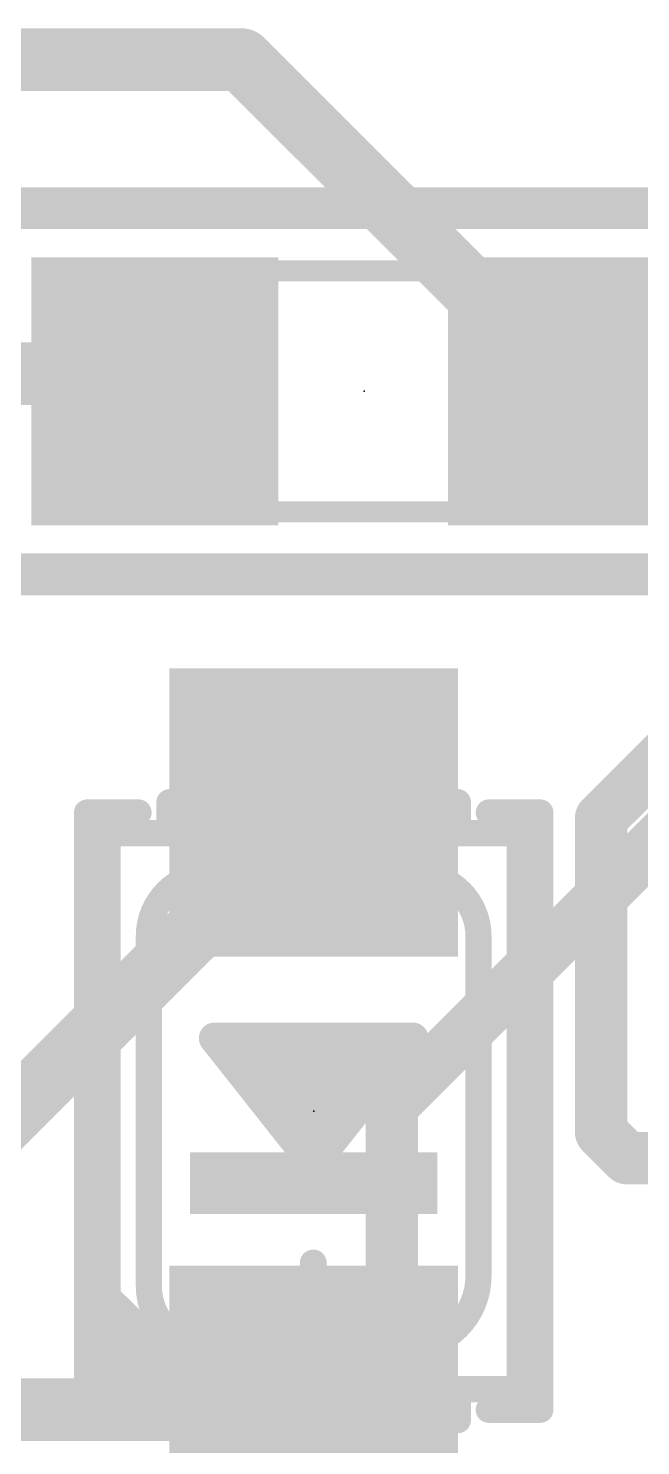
# Model space of a CAD drawing. Extents: x -9.6 to 36.9, y -15 to 36.6.
# Drawn here: x 5.86 to 8.83, y 8.64 to 15.52 of the extents above; entities that cross this region are included whole.
import ezdxf

# ---------------------------------------------------------------- set-up
doc = ezdxf.new("R2010")
doc.units = 0
for name, color, linetype in [('1', 12, 'CONTINUOUS'), ('16', 132, 'CONTINUOUS'), ('21', 53, 'CONTINUOUS'), ('23', 53, 'CONTINUOUS'), ('51', 53, 'CONTINUOUS')]:
    doc.layers.add(name, color=color, linetype=linetype)

# ---------------------------------------------------------------- blocks, each defined once
blk = doc.blocks.new('RECT')
blk.add_solid([(-0.5, -0.5), (0.5, -0.5), (-0.5, 0.5), (0.5, 0.5)])

msp = doc.modelspace()

# ---------------------------------------------------------------- linework, layer by layer
at = {"layer": '1'}
for points, const_width in [([(4.064, 15.367), (6.892, 15.367)], 0.3048), ([(6.892, 15.367), (8.502, 13.757)], 0.3048), ([(4.699, 13.843), (6.384, 13.843)], 0.3048), ([(6.384, 13.843), (6.47, 13.757)], 0.3048), ([(8.502, 13.757), (10.709, 13.757)], 0.3048), ([(8.636, 11.684), (9.017, 12.065)], 0.254), ([(5.528, 9.999), (7.241, 11.712)], 0.3048), ([(8.636, 10.16), (8.636, 11.684)], 0.254), ([(8.763, 10.033), (8.636, 10.16)], 0.254), ([(9.477, 10.033), (8.763, 10.033)], 0.254), ([(2.589, 8.812), (7.241, 8.812)], 0.3048)]:
    msp.add_lwpolyline(points, dxfattribs=dict(at, const_width=const_width))
for points, const_width in [([(6.9459, 15.4209, 1), (6.8381, 15.3131)], 0.1524), ([(6.892, 15.2908, 1), (6.892, 15.4432)], 0.1524), ([(6.4379, 13.8969, 1), (6.3301, 13.7891)], 0.1524), ([(6.384, 13.7668, 1), (6.384, 13.9192)], 0.1524), ([(8.502, 13.8332, 1), (8.502, 13.6808)], 0.1524), ([(6.4161, 13.7031, 1), (6.5239, 13.8109)], 0.1524), ([(8.4481, 13.7031, 1), (8.5559, 13.8109)], 0.1524), ([(7.2949, 11.6581, 1), (7.1871, 11.7659)], 0.1524), ([(8.6995, 11.684, 1), (8.5725, 11.684)], 0.127), ([(8.5911, 11.7289, 1), (8.6809, 11.6391)], 0.127), ([(8.6809, 10.2049, 1), (8.5911, 10.1151)], 0.127), ([(8.5725, 10.16, 1), (8.6995, 10.16)], 0.127), ([(8.763, 10.0965, 1), (8.763, 9.9695)], 0.127), ([(8.7181, 9.9881, 1), (8.8079, 10.0779)], 0.127), ([(7.241, 8.7358, 1), (7.241, 8.8882)], 0.1524)]:
    msp.add_lwpolyline(points, format="xyb", dxfattribs=dict(at, const_width=const_width))
at = {"layer": '16', "const_width": 0.254}
for points in [[(9.398, 12.065), (7.62, 10.287)], [(7.62, 10.287), (7.62, 5.715)]]:
    msp.add_lwpolyline(points, dxfattribs=at)
at = {"layer": '16', "const_width": 0.127}
for points in [[(7.6835, 10.287, 1), (7.5565, 10.287)], [(7.5751, 10.3319, 1), (7.6649, 10.2421)]]:
    msp.add_lwpolyline(points, format="xyb", dxfattribs=at)
at = {"layer": '21'}
for points, const_width in [([(5.581, 14.646), (9.391, 14.646)], 0.2032), ([(9.391, 12.868), (5.581, 12.868)], 0.2032), ([(6.391, 11.712), (6.141, 11.712)], 0.127), ([(6.141, 11.712), (6.141, 8.812)], 0.127), ([(8.091, 11.712), (8.341, 11.712)], 0.127), ([(8.341, 11.712), (8.341, 8.812)], 0.127), ([(7.722, 10.616), (6.76, 10.616)], 0.1524), ([(6.76, 10.616), (7.241, 10.008)], 0.1524), ([(7.241, 10.008), (7.722, 10.616)], 0.1524), ([(6.8394, 10.5156), (7.6426, 10.5156)], 0.1524), ([(6.96, 10.3632), (7.522, 10.3632)], 0.1524), ([(7.0806, 10.2108), (7.4014, 10.2108)], 0.1524), ([(7.2011, 10.0584), (7.2809, 10.0584)], 0.1524), ([(6.141, 8.812), (6.391, 8.812)], 0.127), ([(8.141, 8.812), (8.091, 8.812)], 0.127), ([(8.341, 8.812), (8.141, 8.812)], 0.127)]:
    msp.add_lwpolyline(points, dxfattribs=dict(at, const_width=const_width))
for points, const_width in [([(6.141, 11.7438, 1), (6.141, 11.6802)], 0.0635), ([(6.1727, 11.712, 1), (6.1093, 11.712)], 0.0635), ([(6.391, 11.6802, 1), (6.391, 11.7438)], 0.0635), ([(8.091, 11.7438, 1), (8.091, 11.6802)], 0.0635), ([(8.3728, 11.712, 1), (8.3093, 11.712)], 0.0635), ([(8.341, 11.6802, 1), (8.341, 11.7438)], 0.0635), ([(6.76, 10.6541, 1), (6.76, 10.5779)], 0.0762), ([(6.7899, 10.6396, 1), (6.7301, 10.5924)], 0.0762), ([(7.7519, 10.5924, 1), (7.6921, 10.6396)], 0.0762), ([(7.722, 10.5779, 1), (7.722, 10.6541)], 0.0762), ([(6.8394, 10.5537, 1), (6.8394, 10.4775)], 0.0762), ([(7.6426, 10.4775, 1), (7.6426, 10.5537)], 0.0762), ([(6.96, 10.4013, 1), (6.96, 10.3251)], 0.0762), ([(7.522, 10.3251, 1), (7.522, 10.4013)], 0.0762), ([(7.0806, 10.2489, 1), (7.0806, 10.1727)], 0.0762), ([(7.4014, 10.1727, 1), (7.4014, 10.2489)], 0.0762), ([(7.2011, 10.0965, 1), (7.2011, 10.0203)], 0.0762), ([(7.2809, 10.0203, 1), (7.2809, 10.0965)], 0.0762), ([(7.2111, 10.0316, 1), (7.2709, 9.9844)], 0.0762), ([(7.2111, 9.9844, 1), (7.2709, 10.0316)], 0.0762), ([(6.141, 8.8438, 1), (6.141, 8.7803)], 0.0635), ([(6.1093, 8.812, 1), (6.1727, 8.812)], 0.0635), ([(6.391, 8.7803, 1), (6.391, 8.8438)], 0.0635), ([(8.091, 8.8438, 1), (8.091, 8.7803)], 0.0635), ([(8.141, 8.8438, 1), (8.141, 8.7803)], 0.0635), ([(8.141, 8.7803, 1), (8.141, 8.8438)], 0.0635), ([(8.3093, 8.812, 1), (8.3728, 8.812)], 0.0635), ([(8.341, 8.7803, 1), (8.341, 8.8438)], 0.0635)]:
    msp.add_lwpolyline(points, format="xyb", dxfattribs=dict(at, const_width=const_width))
at = {"layer": '23'}
for p in [(7.486, 13.757), (7.241, 10.262)]:
    msp.add_point(p, dxfattribs=at)
at = {"layer": '51'}
for points, const_width in [([(7.076, 14.342), (7.896, 14.342)], 0.1016), ([(7.076, 13.172), (7.896, 13.172)], 0.1016), ([(7.941, 11.762), (6.541, 11.762)], 0.127), ([(6.541, 11.762), (6.541, 11.612)], 0.127), ([(7.941, 11.612), (7.941, 11.762)], 0.127), ([(6.241, 9.362), (6.241, 11.612)], 0.127), ([(6.241, 11.612), (6.541, 11.612)], 0.127), ([(6.541, 11.612), (7.941, 11.612)], 0.127), ([(7.941, 11.612), (8.241, 11.612)], 0.127), ([(8.241, 11.612), (8.241, 8.912)], 0.127), ([(6.741, 11.412), (7.691, 11.412)], 0.127), ([(7.691, 11.412), (7.741, 11.412)], 0.127), ([(6.441, 9.412), (6.441, 11.112)], 0.127), ([(8.041, 11.112), (8.041, 9.462)], 0.127), ([(7.239, 9.525), (7.239, -14.904)], 0.13), ([(6.241, 8.912), (6.241, 9.362)], 0.127), ([(6.241, 9.362), (6.691, 8.912)], 0.127), ([(6.541, 8.912), (6.291, 9.162)], 0.127), ([(6.291, 9.162), (6.291, 9.062)], 0.127), ([(7.691, 9.112), (6.741, 9.112)], 0.127), ([(6.291, 9.062), (6.391, 8.962)], 0.127), ([(6.541, 8.912), (6.241, 8.912)], 0.127), ([(6.691, 8.912), (6.541, 8.912)], 0.127), ([(6.541, 8.762), (6.541, 8.912)], 0.127), ([(6.541, 8.912), (6.691, 8.912)], 0.127), ([(6.691, 8.912), (6.541, 8.912)], 0.127), ([(7.941, 8.912), (6.691, 8.912)], 0.127), ([(6.691, 8.912), (7.941, 8.912)], 0.127), ([(8.241, 8.912), (7.941, 8.912)], 0.127), ([(7.941, 8.912), (7.941, 8.762)], 0.127), ([(7.941, 8.762), (6.541, 8.762)], 0.127)]:
    msp.add_lwpolyline(points, dxfattribs=dict(at, const_width=const_width))
for points, const_width in [([(7.076, 14.3674, 1), (7.076, 14.3166)], 0.0508), ([(7.896, 14.3166, 1), (7.896, 14.3674)], 0.0508), ([(7.076, 13.1974, 1), (7.076, 13.1466)], 0.0508), ([(7.896, 13.1466, 1), (7.896, 13.1974)], 0.0508), ([(6.541, 11.7938, 1), (6.541, 11.7302)], 0.0635), ([(6.5728, 11.762, 1), (6.5093, 11.762)], 0.0635), ([(7.9728, 11.762, 1), (7.9093, 11.762)], 0.0635), ([(7.941, 11.7302, 1), (7.941, 11.7938)], 0.0635), ([(6.241, 11.6438, 1), (6.241, 11.5802)], 0.0635), ([(6.2728, 11.612, 1), (6.2093, 11.612)], 0.0635), ([(6.541, 11.6438, 1), (6.541, 11.5802)], 0.0635), ([(6.5093, 11.612, 1), (6.5728, 11.612)], 0.0635), ([(6.541, 11.5802, 1), (6.541, 11.6438)], 0.0635), ([(7.941, 11.6438, 1), (7.941, 11.5802)], 0.0635), ([(7.9093, 11.612, 1), (7.9728, 11.612)], 0.0635), ([(7.941, 11.5802, 1), (7.941, 11.6438)], 0.0635), ([(8.2728, 11.612, 1), (8.2092, 11.612)], 0.0635), ([(8.241, 11.5802, 1), (8.241, 11.6438)], 0.0635), ([(6.741, 11.412, 0.4142), (6.441, 11.112)], 0.127), ([(6.741, 11.4438, 1), (6.741, 11.3803)], 0.0635), ([(6.741, 11.3803, 1), (6.741, 11.4438)], 0.0635), ([(7.691, 11.4438, 1), (7.691, 11.3803)], 0.0635), ([(7.691, 11.3803, 1), (7.691, 11.4438)], 0.0635), ([(7.741, 11.4438, 1), (7.741, 11.3803)], 0.0635), ([(8.041, 11.112, 0.4142), (7.741, 11.412)], 0.127), ([(7.741, 11.3803, 1), (7.741, 11.4438)], 0.0635), ([(6.4728, 11.112, 1), (6.4093, 11.112)], 0.0635), ([(8.0728, 11.112, 1), (8.0092, 11.112)], 0.0635), ([(6.4093, 11.112, 1), (6.4728, 11.112)], 0.0635), ([(8.0092, 11.112, 1), (8.0728, 11.112)], 0.0635), ([(7.2715, 9.525, 1), (7.2065, 9.525)], 0.065), ([(7.691, 9.112, 0.4142), (8.041, 9.462)], 0.127), ([(8.0728, 9.462, 1), (8.0092, 9.462)], 0.0635), ([(6.441, 9.412, 0.4142), (6.741, 9.112)], 0.127), ([(6.4728, 9.412, 1), (6.4093, 9.412)], 0.0635), ([(6.4093, 9.412, 1), (6.4728, 9.412)], 0.0635), ([(8.0092, 9.462, 1), (8.0728, 9.462)], 0.0635), ([(6.2635, 9.3845, 1), (6.2185, 9.3395)], 0.0635), ([(6.2728, 9.362, 1), (6.2093, 9.362)], 0.0635), ([(6.2093, 9.362, 1), (6.2728, 9.362)], 0.0635), ([(6.3135, 9.1845, 1), (6.2685, 9.1395)], 0.0635), ([(6.3228, 9.162, 1), (6.2593, 9.162)], 0.0635), ([(6.741, 9.1438, 1), (6.741, 9.0802)], 0.0635), ([(6.741, 9.0802, 1), (6.741, 9.1438)], 0.0635), ([(7.691, 9.1438, 1), (7.691, 9.0802)], 0.0635), ([(7.691, 9.0802, 1), (7.691, 9.1438)], 0.0635), ([(6.3135, 9.0845, 1), (6.2685, 9.0395)], 0.0635), ([(6.2593, 9.062, 1), (6.3228, 9.062)], 0.0635), ([(6.3685, 8.9395, 1), (6.4135, 8.9845)], 0.0635), ([(6.241, 8.9438, 1), (6.241, 8.8803)], 0.0635), ([(6.541, 8.9438, 1), (6.541, 8.8803)], 0.0635), ([(6.541, 8.9438, 1), (6.541, 8.8803)], 0.0635), ([(6.541, 8.9438, 1), (6.541, 8.8803)], 0.0635), ([(6.5728, 8.912, 1), (6.5093, 8.912)], 0.0635), ([(6.5185, 8.8895, 1), (6.5635, 8.9345)], 0.0635), ([(6.541, 8.8803, 1), (6.541, 8.9438)], 0.0635), ([(6.691, 8.9438, 1), (6.691, 8.8803)], 0.0635), ([(6.691, 8.9438, 1), (6.691, 8.8803)], 0.0635), ([(6.6685, 8.8895, 1), (6.7135, 8.9345)], 0.0635), ([(6.691, 8.8803, 1), (6.691, 8.9438)], 0.0635), ([(6.691, 8.8803, 1), (6.691, 8.9438)], 0.0635), ([(6.691, 8.8803, 1), (6.691, 8.9438)], 0.0635), ([(7.941, 8.9438, 1), (7.941, 8.8803)], 0.0635), ([(7.9728, 8.912, 1), (7.9093, 8.912)], 0.0635), ([(7.941, 8.8803, 1), (7.941, 8.9438)], 0.0635), ([(7.941, 8.8803, 1), (7.941, 8.9438)], 0.0635), ([(8.241, 8.8803, 1), (8.241, 8.9438)], 0.0635), ([(6.2093, 8.912, 1), (6.2728, 8.912)], 0.0635), ([(8.2092, 8.912, 1), (8.2728, 8.912)], 0.0635), ([(6.541, 8.7938, 1), (6.541, 8.7302)], 0.0635), ([(7.941, 8.7302, 1), (7.941, 8.7938)], 0.0635), ([(6.5093, 8.762, 1), (6.5728, 8.762)], 0.0635), ([(7.9093, 8.762, 1), (7.9728, 8.762)], 0.0635)]:
    msp.add_lwpolyline(points, format="xyb", dxfattribs=dict(at, const_width=const_width))

# ---------------------------------------------------------------- block references
at = {"layer": '1', "xscale": 1.2, "yscale": 1.3}
for p in [(6.47, 13.757), (8.502, 13.757)]:
    msp.add_blockref('RECT', p, dxfattribs=at)
at = {"layer": '1', "xscale": 1.4, "yscale": 1.4, "rotation": 270}
for p in [(7.241, 11.712), (7.241, 8.812)]:
    msp.add_blockref('RECT', p, dxfattribs=at)
at = {"layer": '21', "xscale": 0.3, "yscale": 1.2, "rotation": 90}
msp.add_blockref('RECT', (7.241, 9.912), dxfattribs=at)
at = {"layer": '51', "xscale": 0.65, "yscale": 1.3}
for p in [(6.7442, 13.757), (8.2174, 13.757)]:
    msp.add_blockref('RECT', p, dxfattribs=at)

doc.saveas('drawing.dxf')
